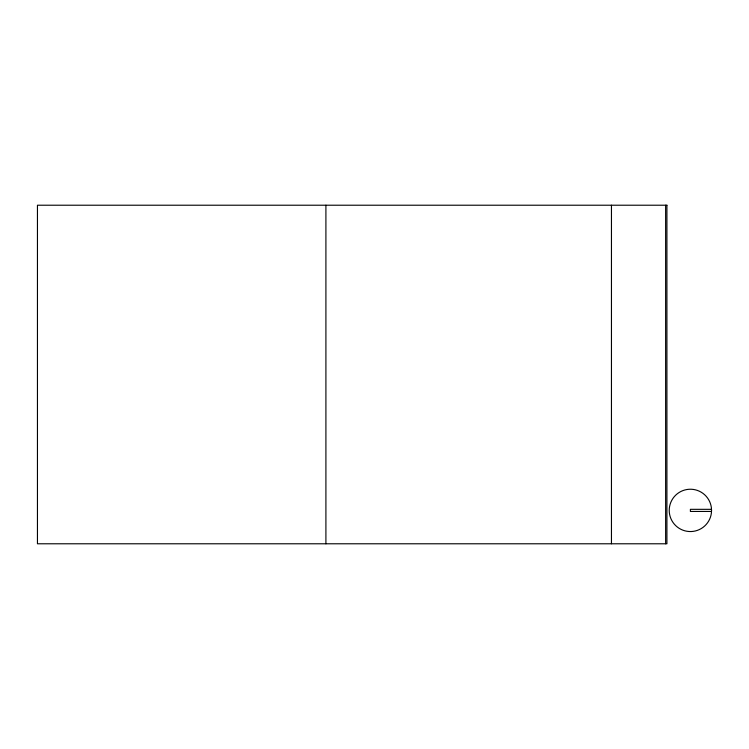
<?xml version="1.0" encoding="UTF-8"?>
<svg xmlns="http://www.w3.org/2000/svg" width="749" height="749" viewBox="0 0 749 749"><rect width="100%" height="100%" fill="white"/><g stroke="black" fill="none" stroke-linecap="round" stroke-linejoin="round"><path stroke-width="1.12" d="M711.484 509.329L690.391 509.329L690.391 511.445L711.484 511.445M665.627 205.217L665.627 543.783M611.456 205.217L611.456 543.783M325.909 205.217L325.909 543.783M711.55 510.387L711.372 513.149A21.159 21.159 0 0 1 679.025 528.242A21.159 21.159 0 0 1 679.025 492.542A21.159 21.159 0 0 1 711.372 507.625L711.55 510.387M666.919 205.217L37.45 205.217L37.45 543.783L666.919 543.783L666.919 205.217"/></g></svg>
